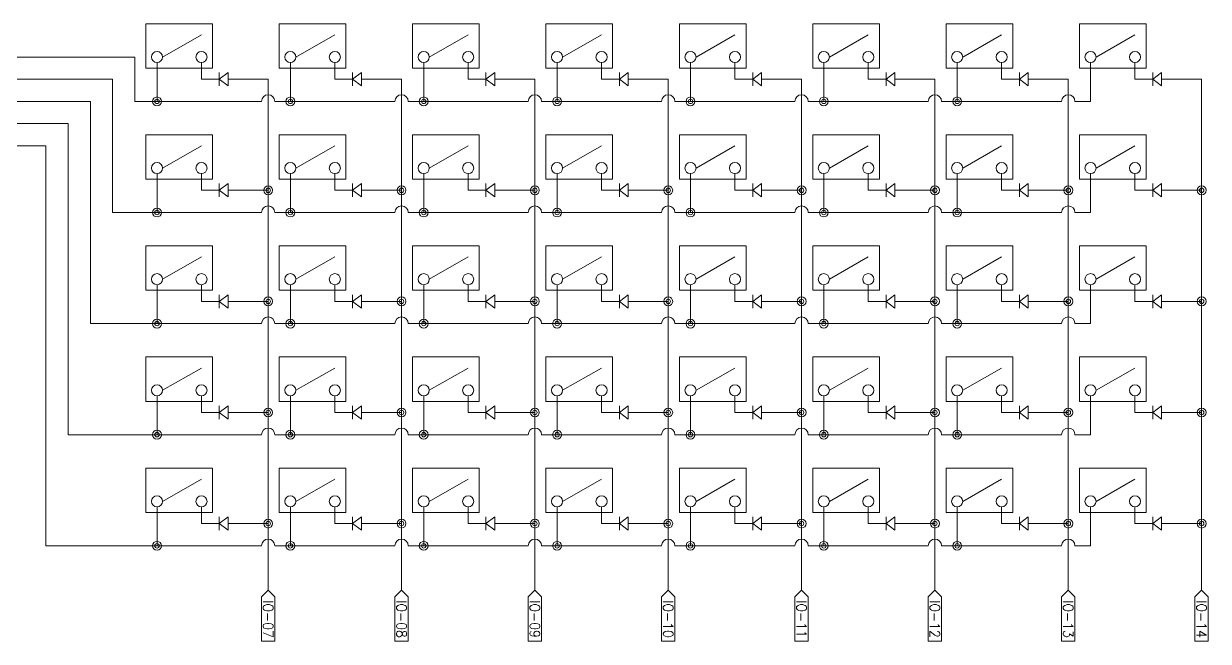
# Model space of a CAD drawing. Header units: millimetres. Extents: x 283 to 1343, y -247 to 315.
# Drawn here: x 810 to 1343, y 37 to 315 of the extents above; entities that cross this region are included whole.
import ezdxf
from ezdxf.enums import TextEntityAlignment as Align

# ---------------------------------------------------------------- set-up
doc = ezdxf.new("R2010")
doc.units = ezdxf.units.MM
doc.layers.get('0').update_dxf_attribs({"lineweight": 0})
for name, color, linetype, lineweight, true_color in [('cut', 18, 'Continuous', 0, 0x000000), ('engrave', 3, 'Continuous', 0, 0x00ff00), ('text', 5, 'Continuous', 0, 0x0000ff), ('Wires', 6, 'Continuous', 0, 0xff00ff)]:
    doc.layers.add(name, color=color, linetype=linetype, lineweight=lineweight, true_color=true_color)
doc.styles.add('textstyle47', font='Standard')
doc.styles.add('textstyle48', font='Standard')
doc.styles.add('textstyle49', font='Standard')
doc.styles.add('textstyle50', font='Standard')
doc.styles.add('textstyle51', font='Standard')
doc.styles.add('textstyle52', font='Standard')
doc.styles.add('textstyle53', font='Standard')
doc.styles.add('textstyle54', font='Standard')

msp = doc.modelspace()

# ---------------------------------------------------------------- linework, layer by layer
for p, q in [((872.5, 300), (890, 310)), ((932.5, 300), (950, 310)), ((992.5, 300), (1010, 310)), ((1052.5, 300), (1070, 310)), ((1112.5, 300), (1130, 310)), ((1172.5, 300), (1190, 310)), ((1232.5, 300), (1250, 310)), ((1292.5, 300), (1310, 310)), ((872.5, 250), (890, 260)), ((932.5, 250), (950, 260)), ((992.5, 250), (1010, 260)), ((1052.5, 250), (1070, 260)), ((1112.5, 250), (1130, 260)), ((1172.5, 250), (1190, 260)), ((1232.5, 250), (1250, 260)), ((1292.5, 250), (1310, 260)), ((872.5, 200), (890, 210)), ((932.5, 200), (950, 210)), ((992.5, 200), (1010, 210)), ((1052.5, 200), (1070, 210)), ((1112.5, 200), (1130, 210)), ((1172.5, 200), (1190, 210)), ((1232.5, 200), (1250, 210)), ((1292.5, 200), (1310, 210)), ((872.5, 150), (890, 160)), ((932.5, 150), (950, 160)), ((992.5, 150), (1010, 160)), ((1052.5, 150), (1070, 160)), ((1112.5, 150), (1130, 160)), ((1172.5, 150), (1190, 160)), ((1232.5, 150), (1250, 160)), ((1292.5, 150), (1310, 160)), ((872.5, 100), (890, 110)), ((932.5, 100), (950, 110)), ((992.5, 100), (1010, 110)), ((1052.5, 100), (1070, 110)), ((1112.5, 100), (1130, 110)), ((1172.5, 100), (1190, 110)), ((1232.5, 100), (1250, 110)), ((1292.5, 100), (1310, 110)), ((920, 70), (920, 60)), ((980, 70), (980, 60)), ((1040, 70), (1040, 60)), ((1100, 70), (1100, 60)), ((1160, 70), (1160, 60)), ((1220, 70), (1220, 60)), ((1280, 70), (1280, 60)), ((1340, 70), (1340, 60)), ((920, 60), (917, 57)), ((920, 60), (923, 57)), ((980, 60), (977, 57)), ((980, 60), (983, 57)), ((1040, 60), (1037, 57)), ((1040, 60), (1043, 57)), ((1100, 60), (1097, 57)), ((1100, 60), (1103, 57)), ((1160, 60), (1157, 57)), ((1160, 60), (1163, 57)), ((1220, 60), (1217, 57)), ((1220, 60), (1223, 57)), ((1280, 60), (1277, 57)), ((1280, 60), (1283, 57)), ((1340, 60), (1337, 57)), ((1340, 60), (1343, 57)), ((917, 57), (917, 37)), ((923, 57), (923, 37)), ((977, 57), (977, 37)), ((983, 57), (983, 37)), ((1037, 57), (1037, 37)), ((1043, 57), (1043, 37)), ((1097, 57), (1097, 37)), ((1103, 57), (1103, 37)), ((1157, 57), (1157, 37)), ((1163, 57), (1163, 37)), ((1217, 57), (1217, 37)), ((1223, 57), (1223, 37)), ((1277, 57), (1277, 37)), ((1283, 57), (1283, 37)), ((1337, 57), (1337, 37)), ((1343, 57), (1343, 37)), ((923, 37), (917, 37)), ((983, 37), (977, 37)), ((1043, 37), (1037, 37)), ((1103, 37), (1097, 37)), ((1163, 37), (1157, 37)), ((1223, 37), (1217, 37)), ((1283, 37), (1277, 37)), ((1343, 37), (1337, 37))]:
    msp.add_line(p, q)
for centre in [(870, 300), (890, 300), (930, 300), (950, 300), (990, 300), (1010, 300), (1050, 300), (1070, 300), (1110, 300), (1130, 300), (1170, 300), (1190, 300), (1230, 300), (1250, 300), (1290, 300), (1310, 300), (870, 250), (890, 250), (930, 250), (950, 250), (990, 250), (1010, 250), (1050, 250), (1070, 250), (1110, 250), (1130, 250), (1170, 250), (1190, 250), (1230, 250), (1250, 250), (1290, 250), (1310, 250), (870, 200), (890, 200), (930, 200), (950, 200), (990, 200), (1010, 200), (1050, 200), (1070, 200), (1110, 200), (1130, 200), (1170, 200), (1190, 200), (1230, 200), (1250, 200), (1290, 200), (1310, 200), (870, 150), (890, 150), (930, 150), (950, 150), (990, 150), (1010, 150), (1050, 150), (1070, 150), (1110, 150), (1130, 150), (1170, 150), (1190, 150), (1230, 150), (1250, 150), (1290, 150), (1310, 150), (870, 100), (890, 100), (930, 100), (950, 100), (990, 100), (1010, 100), (1050, 100), (1070, 100), (1110, 100), (1130, 100), (1170, 100), (1190, 100), (1230, 100), (1250, 100), (1290, 100), (1310, 100)]:
    msp.add_circle(centre, 2.5)
at = {"layer": 'cut'}
for p, q in [((890, 290), (898, 290)), ((902, 293), (898, 290)), ((898, 287), (898, 293)), ((898, 290), (902, 287)), ((902, 287), (902, 293)), ((902, 290), (910, 290)), ((950, 290), (958, 290)), ((962, 293), (958, 290)), ((958, 287), (958, 293)), ((958, 290), (962, 287)), ((962, 287), (962, 293)), ((962, 290), (970, 290)), ((1010, 290), (1018, 290)), ((1022, 293), (1018, 290)), ((1018, 287), (1018, 293)), ((1018, 290), (1022, 287)), ((1022, 287), (1022, 293)), ((1022, 290), (1030, 290)), ((1070, 290), (1078, 290)), ((1082, 293), (1078, 290)), ((1078, 287), (1078, 293)), ((1078, 290), (1082, 287)), ((1082, 287), (1082, 293)), ((1082, 290), (1090, 290)), ((1130, 290), (1138, 290)), ((1142, 293), (1138, 290)), ((1138, 287), (1138, 293)), ((1138, 290), (1142, 287)), ((1142, 287), (1142, 293)), ((1142, 290), (1150, 290)), ((1190, 290), (1198, 290)), ((1202, 293), (1198, 290)), ((1198, 287), (1198, 293)), ((1198, 290), (1202, 287)), ((1202, 287), (1202, 293)), ((1202, 290), (1210, 290)), ((1250, 290), (1258, 290)), ((1262, 293), (1258, 290)), ((1258, 287), (1258, 293)), ((1258, 290), (1262, 287)), ((1262, 287), (1262, 293)), ((1262, 290), (1270, 290)), ((1310, 290), (1318, 290)), ((1322, 293), (1318, 290)), ((1318, 287), (1318, 293)), ((1318, 290), (1322, 287)), ((1322, 287), (1322, 293)), ((1322, 290), (1330, 290)), ((890, 240), (898, 240)), ((902, 243), (898, 240)), ((898, 237), (898, 243)), ((898, 240), (902, 237)), ((902, 237), (902, 243)), ((902, 240), (910, 240)), ((950, 240), (958, 240)), ((962, 243), (958, 240)), ((958, 237), (958, 243)), ((958, 240), (962, 237)), ((962, 237), (962, 243)), ((962, 240), (970, 240)), ((1010, 240), (1018, 240)), ((1022, 243), (1018, 240)), ((1018, 237), (1018, 243)), ((1018, 240), (1022, 237)), ((1022, 237), (1022, 243)), ((1022, 240), (1030, 240)), ((1070, 240), (1078, 240)), ((1082, 243), (1078, 240)), ((1078, 237), (1078, 243)), ((1078, 240), (1082, 237)), ((1082, 237), (1082, 243)), ((1082, 240), (1090, 240)), ((1130, 240), (1138, 240)), ((1142, 243), (1138, 240)), ((1138, 237), (1138, 243)), ((1138, 240), (1142, 237)), ((1142, 237), (1142, 243)), ((1142, 240), (1150, 240)), ((1190, 240), (1198, 240)), ((1202, 243), (1198, 240)), ((1198, 237), (1198, 243)), ((1198, 240), (1202, 237)), ((1202, 237), (1202, 243)), ((1202, 240), (1210, 240)), ((1250, 240), (1258, 240)), ((1262, 243), (1258, 240)), ((1258, 237), (1258, 243)), ((1258, 240), (1262, 237)), ((1262, 237), (1262, 243)), ((1262, 240), (1270, 240)), ((1310, 240), (1318, 240)), ((1322, 243), (1318, 240)), ((1318, 237), (1318, 243)), ((1318, 240), (1322, 237)), ((1322, 237), (1322, 243)), ((1322, 240), (1330, 240)), ((902, 193), (898, 190)), ((898, 187), (898, 193)), ((902, 187), (902, 193)), ((962, 193), (958, 190)), ((958, 187), (958, 193)), ((962, 187), (962, 193)), ((1022, 193), (1018, 190)), ((1018, 187), (1018, 193)), ((1022, 187), (1022, 193)), ((1082, 193), (1078, 190)), ((1078, 187), (1078, 193)), ((1082, 187), (1082, 193)), ((1142, 193), (1138, 190)), ((1138, 187), (1138, 193)), ((1142, 187), (1142, 193)), ((1202, 193), (1198, 190)), ((1198, 187), (1198, 193)), ((1202, 187), (1202, 193)), ((1262, 193), (1258, 190)), ((1258, 187), (1258, 193)), ((1262, 187), (1262, 193)), ((1322, 193), (1318, 190)), ((1318, 187), (1318, 193)), ((1322, 187), (1322, 193)), ((890, 190), (898, 190)), ((898, 190), (902, 187)), ((902, 190), (910, 190)), ((950, 190), (958, 190)), ((958, 190), (962, 187)), ((962, 190), (970, 190)), ((1010, 190), (1018, 190)), ((1018, 190), (1022, 187)), ((1022, 190), (1030, 190)), ((1070, 190), (1078, 190)), ((1078, 190), (1082, 187)), ((1082, 190), (1090, 190)), ((1130, 190), (1138, 190)), ((1138, 190), (1142, 187)), ((1142, 190), (1150, 190)), ((1190, 190), (1198, 190)), ((1198, 190), (1202, 187)), ((1202, 190), (1210, 190)), ((1250, 190), (1258, 190)), ((1258, 190), (1262, 187)), ((1262, 190), (1270, 190)), ((1310, 190), (1318, 190)), ((1318, 190), (1322, 187)), ((1322, 190), (1330, 190)), ((890, 140), (898, 140)), ((902, 143), (898, 140)), ((898, 137), (898, 143)), ((898, 140), (902, 137)), ((902, 137), (902, 143)), ((902, 140), (910, 140)), ((950, 140), (958, 140)), ((962, 143), (958, 140)), ((958, 137), (958, 143)), ((958, 140), (962, 137)), ((962, 137), (962, 143)), ((962, 140), (970, 140)), ((1010, 140), (1018, 140)), ((1022, 143), (1018, 140)), ((1018, 137), (1018, 143)), ((1018, 140), (1022, 137)), ((1022, 137), (1022, 143)), ((1022, 140), (1030, 140)), ((1070, 140), (1078, 140)), ((1082, 143), (1078, 140)), ((1078, 137), (1078, 143)), ((1078, 140), (1082, 137)), ((1082, 137), (1082, 143)), ((1082, 140), (1090, 140)), ((1130, 140), (1138, 140)), ((1142, 143), (1138, 140)), ((1138, 137), (1138, 143)), ((1138, 140), (1142, 137)), ((1142, 137), (1142, 143)), ((1142, 140), (1150, 140)), ((1190, 140), (1198, 140)), ((1202, 143), (1198, 140)), ((1198, 137), (1198, 143)), ((1198, 140), (1202, 137)), ((1202, 137), (1202, 143)), ((1202, 140), (1210, 140)), ((1250, 140), (1258, 140)), ((1262, 143), (1258, 140)), ((1258, 137), (1258, 143)), ((1258, 140), (1262, 137)), ((1262, 137), (1262, 143)), ((1262, 140), (1270, 140)), ((1310, 140), (1318, 140)), ((1322, 143), (1318, 140)), ((1318, 137), (1318, 143)), ((1318, 140), (1322, 137)), ((1322, 137), (1322, 143)), ((1322, 140), (1330, 140)), ((902, 93), (898, 90)), ((898, 87), (898, 93)), ((902, 87), (902, 93)), ((962, 93), (958, 90)), ((958, 87), (958, 93)), ((962, 87), (962, 93)), ((1022, 93), (1018, 90)), ((1018, 87), (1018, 93)), ((1022, 87), (1022, 93)), ((1082, 93), (1078, 90)), ((1078, 87), (1078, 93)), ((1082, 87), (1082, 93)), ((1142, 93), (1138, 90)), ((1138, 87), (1138, 93)), ((1142, 87), (1142, 93)), ((1202, 93), (1198, 90)), ((1198, 87), (1198, 93)), ((1202, 87), (1202, 93)), ((1262, 93), (1258, 90)), ((1258, 87), (1258, 93)), ((1262, 87), (1262, 93)), ((1322, 93), (1318, 90)), ((1318, 87), (1318, 93)), ((1322, 87), (1322, 93)), ((890, 90), (898, 90)), ((898, 90), (902, 87)), ((902, 90), (910, 90)), ((950, 90), (958, 90)), ((958, 90), (962, 87)), ((962, 90), (970, 90)), ((1010, 90), (1018, 90)), ((1018, 90), (1022, 87)), ((1022, 90), (1030, 90)), ((1070, 90), (1078, 90)), ((1078, 90), (1082, 87)), ((1082, 90), (1090, 90)), ((1130, 90), (1138, 90)), ((1138, 90), (1142, 87)), ((1142, 90), (1150, 90)), ((1190, 90), (1198, 90)), ((1198, 90), (1202, 87)), ((1202, 90), (1210, 90)), ((1250, 90), (1258, 90)), ((1258, 90), (1262, 87)), ((1262, 90), (1270, 90)), ((1310, 90), (1318, 90)), ((1318, 90), (1322, 87)), ((1322, 90), (1330, 90))]:
    msp.add_line(p, q, dxfattribs=at)
at = {"layer": 'engrave'}
for p, q in [((895, 315), (865, 315)), ((865, 315), (865, 295)), ((895, 295), (895, 315)), ((955, 315), (925, 315)), ((925, 315), (925, 295)), ((955, 295), (955, 315)), ((1015, 315), (985, 315)), ((985, 315), (985, 295)), ((1015, 295), (1015, 315)), ((1075, 315), (1045, 315)), ((1045, 315), (1045, 295)), ((1075, 295), (1075, 315)), ((1135, 315), (1105, 315)), ((1105, 315), (1105, 295)), ((1135, 295), (1135, 315)), ((1195, 315), (1165, 315)), ((1165, 315), (1165, 295)), ((1195, 295), (1195, 315)), ((1255, 315), (1225, 315)), ((1225, 315), (1225, 295)), ((1255, 295), (1255, 315)), ((1315, 315), (1285, 315)), ((1285, 315), (1285, 295)), ((1315, 295), (1315, 315)), ((865, 295), (895, 295)), ((925, 295), (955, 295)), ((985, 295), (1015, 295)), ((1045, 295), (1075, 295)), ((1105, 295), (1135, 295)), ((1165, 295), (1195, 295)), ((1225, 295), (1255, 295)), ((1285, 295), (1315, 295)), ((895, 265), (865, 265)), ((865, 265), (865, 245)), ((895, 245), (895, 265)), ((955, 265), (925, 265)), ((925, 265), (925, 245)), ((955, 245), (955, 265)), ((1015, 265), (985, 265)), ((985, 265), (985, 245)), ((1015, 245), (1015, 265)), ((1075, 265), (1045, 265)), ((1045, 265), (1045, 245)), ((1075, 245), (1075, 265)), ((1135, 265), (1105, 265)), ((1105, 265), (1105, 245)), ((1135, 245), (1135, 265)), ((1195, 265), (1165, 265)), ((1165, 265), (1165, 245)), ((1195, 245), (1195, 265)), ((1255, 265), (1225, 265)), ((1225, 265), (1225, 245)), ((1255, 245), (1255, 265)), ((1315, 265), (1285, 265)), ((1285, 265), (1285, 245)), ((1315, 245), (1315, 265)), ((865, 245), (895, 245)), ((925, 245), (955, 245)), ((985, 245), (1015, 245)), ((1045, 245), (1075, 245)), ((1105, 245), (1135, 245)), ((1165, 245), (1195, 245)), ((1225, 245), (1255, 245)), ((1285, 245), (1315, 245)), ((895, 215), (865, 215)), ((865, 215), (865, 195)), ((895, 195), (895, 215)), ((955, 215), (925, 215)), ((925, 215), (925, 195)), ((955, 195), (955, 215)), ((1015, 215), (985, 215)), ((985, 215), (985, 195)), ((1015, 195), (1015, 215)), ((1075, 215), (1045, 215)), ((1045, 215), (1045, 195)), ((1075, 195), (1075, 215)), ((1135, 215), (1105, 215)), ((1105, 215), (1105, 195)), ((1135, 195), (1135, 215)), ((1195, 215), (1165, 215)), ((1165, 215), (1165, 195)), ((1195, 195), (1195, 215)), ((1255, 215), (1225, 215)), ((1225, 215), (1225, 195)), ((1255, 195), (1255, 215)), ((1315, 215), (1285, 215)), ((1285, 215), (1285, 195)), ((1315, 195), (1315, 215)), ((865, 195), (895, 195)), ((925, 195), (955, 195)), ((985, 195), (1015, 195)), ((1045, 195), (1075, 195)), ((1105, 195), (1135, 195)), ((1165, 195), (1195, 195)), ((1225, 195), (1255, 195)), ((1285, 195), (1315, 195)), ((895, 165), (865, 165)), ((865, 165), (865, 145)), ((895, 145), (895, 165)), ((955, 165), (925, 165)), ((925, 165), (925, 145)), ((955, 145), (955, 165)), ((1015, 165), (985, 165)), ((985, 165), (985, 145)), ((1015, 145), (1015, 165)), ((1075, 165), (1045, 165)), ((1045, 165), (1045, 145)), ((1075, 145), (1075, 165)), ((1135, 165), (1105, 165)), ((1105, 165), (1105, 145)), ((1135, 145), (1135, 165)), ((1195, 165), (1165, 165)), ((1165, 165), (1165, 145)), ((1195, 145), (1195, 165)), ((1255, 165), (1225, 165)), ((1225, 165), (1225, 145)), ((1255, 145), (1255, 165)), ((1315, 165), (1285, 165)), ((1285, 165), (1285, 145)), ((1315, 145), (1315, 165)), ((865, 145), (895, 145)), ((925, 145), (955, 145)), ((985, 145), (1015, 145)), ((1045, 145), (1075, 145)), ((1105, 145), (1135, 145)), ((1165, 145), (1195, 145)), ((1225, 145), (1255, 145)), ((1285, 145), (1315, 145)), ((895, 115), (865, 115)), ((865, 115), (865, 95)), ((895, 95), (895, 115)), ((955, 115), (925, 115)), ((925, 115), (925, 95)), ((955, 95), (955, 115)), ((1015, 115), (985, 115)), ((985, 115), (985, 95)), ((1015, 95), (1015, 115)), ((1075, 115), (1045, 115)), ((1045, 115), (1045, 95)), ((1075, 95), (1075, 115)), ((1135, 115), (1105, 115)), ((1105, 115), (1105, 95)), ((1135, 95), (1135, 115)), ((1195, 115), (1165, 115)), ((1165, 115), (1165, 95)), ((1195, 95), (1195, 115)), ((1255, 115), (1225, 115)), ((1225, 115), (1225, 95)), ((1255, 95), (1255, 115)), ((1315, 115), (1285, 115)), ((1285, 115), (1285, 95)), ((1315, 95), (1315, 115)), ((865, 95), (895, 95)), ((925, 95), (955, 95)), ((985, 95), (1015, 95)), ((1045, 95), (1075, 95)), ((1105, 95), (1135, 95)), ((1165, 95), (1195, 95)), ((1225, 95), (1255, 95)), ((1285, 95), (1315, 95))]:
    msp.add_line(p, q, dxfattribs=at)
at = {"layer": 'Wires'}
for p, q in [((760, 300), (860, 300)), ((860, 300), (860, 280)), ((870, 297.5), (870, 280)), ((890, 297.5), (890, 290)), ((930, 297.5), (930, 280)), ((950, 297.5), (950, 290)), ((990, 297.5), (990, 280)), ((1010, 297.5), (1010, 290)), ((1050, 297.5), (1050, 280)), ((1070, 297.5), (1070, 290)), ((1110, 297.5), (1110, 280)), ((1130, 297.5), (1130, 290)), ((1170, 297.5), (1170, 280)), ((1190, 297.5), (1190, 290)), ((1230, 297.5), (1230, 280)), ((1250, 297.5), (1250, 290)), ((1290, 297.5), (1290, 280)), ((1310, 297.5), (1310, 290)), ((770, 290), (850, 290)), ((850, 290), (850, 230)), ((920, 290), (910, 290)), ((920, 290), (920, 240)), ((980, 290), (970, 290)), ((980, 290), (980, 240)), ((1040, 290), (1030, 290)), ((1040, 290), (1040, 240)), ((1100, 290), (1090, 290)), ((1100, 290), (1100, 240)), ((1160, 290), (1150, 290)), ((1160, 290), (1160, 240)), ((1220, 290), (1210, 290)), ((1220, 290), (1220, 240)), ((1280, 290), (1270, 290)), ((1280, 290), (1280, 240)), ((1340, 290), (1330, 290)), ((1340, 290), (1340, 240)), ((780, 280), (840, 280)), ((840, 280), (840, 180)), ((860, 280), (870, 280)), ((870, 280), (917, 280)), ((923, 280), (930, 280)), ((930, 280), (977, 280)), ((983, 280), (990, 280)), ((990, 280), (1037, 280)), ((1043, 280), (1050, 280)), ((1050, 280), (1097, 280)), ((1103, 280), (1110, 280)), ((1110, 280), (1157, 280)), ((1163, 280), (1170, 280)), ((1170, 280), (1217, 280)), ((1223, 280), (1230, 280)), ((1230, 280), (1277, 280)), ((1283, 280), (1290, 280)), ((830, 270), (790, 270)), ((830, 270), (830, 130)), ((800, 260), (820, 260)), ((820, 260), (820, 80)), ((870, 247.5), (870, 230)), ((890, 247.5), (890, 240)), ((930, 247.5), (930, 230)), ((950, 247.5), (950, 240)), ((990, 247.5), (990, 230)), ((1010, 247.5), (1010, 240)), ((1050, 247.5), (1050, 230)), ((1070, 247.5), (1070, 240)), ((1110, 247.5), (1110, 230)), ((1130, 247.5), (1130, 240)), ((1170, 247.5), (1170, 230)), ((1190, 247.5), (1190, 240)), ((1230, 247.5), (1230, 230)), ((1250, 247.5), (1250, 240)), ((1290, 247.5), (1290, 230)), ((1310, 247.5), (1310, 240)), ((920, 240), (910, 240)), ((920, 240), (920, 190)), ((980, 240), (970, 240)), ((980, 240), (980, 190)), ((1040, 240), (1030, 240)), ((1040, 240), (1040, 190)), ((1100, 240), (1090, 240)), ((1100, 240), (1100, 190)), ((1160, 240), (1150, 240)), ((1160, 240), (1160, 190)), ((1220, 240), (1210, 240)), ((1220, 240), (1220, 190)), ((1280, 240), (1270, 240)), ((1280, 240), (1280, 190)), ((1340, 240), (1330, 240)), ((1340, 240), (1340, 190)), ((870, 230), (850, 230)), ((870, 230), (917, 230)), ((923, 230), (930, 230)), ((930, 230), (977, 230)), ((983, 230), (990, 230)), ((990, 230), (1037, 230)), ((1043, 230), (1050, 230)), ((1050, 230), (1097, 230)), ((1103, 230), (1110, 230)), ((1110, 230), (1157, 230)), ((1163, 230), (1170, 230)), ((1170, 230), (1217, 230)), ((1223, 230), (1230, 230)), ((1230, 230), (1277, 230)), ((1283, 230), (1290, 230)), ((870, 197.5), (870, 180)), ((890, 197.5), (890, 190)), ((930, 197.5), (930, 180)), ((950, 197.5), (950, 190)), ((990, 197.5), (990, 180)), ((1010, 197.5), (1010, 190)), ((1050, 197.5), (1050, 180)), ((1070, 197.5), (1070, 190)), ((1110, 197.5), (1110, 180)), ((1130, 197.5), (1130, 190)), ((1170, 197.5), (1170, 180)), ((1190, 197.5), (1190, 190)), ((1230, 197.5), (1230, 180)), ((1250, 197.5), (1250, 190)), ((1290, 197.5), (1290, 180)), ((1310, 197.5), (1310, 190)), ((920, 190), (910, 190)), ((920, 190), (920, 140)), ((980, 190), (970, 190)), ((980, 190), (980, 140)), ((1040, 190), (1030, 190)), ((1040, 190), (1040, 140)), ((1100, 190), (1090, 190)), ((1100, 190), (1100, 140)), ((1160, 190), (1150, 190)), ((1160, 190), (1160, 140)), ((1220, 190), (1210, 190)), ((1220, 190), (1220, 140)), ((1280, 190), (1270, 190)), ((1280, 190), (1280, 140)), ((1340, 190), (1330, 190)), ((1340, 190), (1340, 140)), ((870, 180), (840, 180)), ((870, 180), (917, 180)), ((923, 180), (930, 180)), ((930, 180), (977, 180)), ((983, 180), (990, 180)), ((990, 180), (1037, 180)), ((1043, 180), (1050, 180)), ((1050, 180), (1097, 180)), ((1103, 180), (1110, 180)), ((1110, 180), (1157, 180)), ((1163, 180), (1170, 180)), ((1170, 180), (1217, 180)), ((1223, 180), (1230, 180)), ((1230, 180), (1277, 180)), ((1283, 180), (1290, 180)), ((870, 147.5), (870, 130)), ((890, 147.5), (890, 140)), ((930, 147.5), (930, 130)), ((950, 147.5), (950, 140)), ((990, 147.5), (990, 130)), ((1010, 147.5), (1010, 140)), ((1050, 147.5), (1050, 130)), ((1070, 147.5), (1070, 140)), ((1110, 147.5), (1110, 130)), ((1130, 147.5), (1130, 140)), ((1170, 147.5), (1170, 130)), ((1190, 147.5), (1190, 140)), ((1230, 147.5), (1230, 130)), ((1250, 147.5), (1250, 140)), ((1290, 147.5), (1290, 130)), ((1310, 147.5), (1310, 140)), ((920, 140), (910, 140)), ((920, 140), (920, 90)), ((980, 140), (970, 140)), ((980, 140), (980, 90)), ((1040, 140), (1030, 140)), ((1040, 140), (1040, 90)), ((1100, 140), (1090, 140)), ((1100, 140), (1100, 90)), ((1160, 140), (1150, 140)), ((1160, 140), (1160, 90)), ((1220, 140), (1210, 140)), ((1220, 140), (1220, 90)), ((1280, 140), (1270, 140)), ((1280, 140), (1280, 90)), ((1340, 140), (1330, 140)), ((1340, 140), (1340, 90)), ((870, 130), (830, 130)), ((870, 130), (917, 130)), ((923, 130), (930, 130)), ((930, 130), (977, 130)), ((983, 130), (990, 130)), ((990, 130), (1037, 130)), ((1043, 130), (1050, 130)), ((1050, 130), (1097, 130)), ((1103, 130), (1110, 130)), ((1110, 130), (1157, 130)), ((1163, 130), (1170, 130)), ((1170, 130), (1217, 130)), ((1223, 130), (1230, 130)), ((1230, 130), (1277, 130)), ((1283, 130), (1290, 130)), ((870, 97.5), (870, 80)), ((890, 97.5), (890, 90)), ((930, 97.5), (930, 80)), ((950, 97.5), (950, 90)), ((990, 97.5), (990, 80)), ((1010, 97.5), (1010, 90)), ((1050, 97.5), (1050, 80)), ((1070, 97.5), (1070, 90)), ((1110, 97.5), (1110, 80)), ((1130, 97.5), (1130, 90)), ((1170, 97.5), (1170, 80)), ((1190, 97.5), (1190, 90)), ((1230, 97.5), (1230, 80)), ((1250, 97.5), (1250, 90)), ((1290, 97.5), (1290, 80)), ((1310, 97.5), (1310, 90)), ((920, 90), (910, 90)), ((920, 90), (920, 70)), ((980, 90), (970, 90)), ((980, 90), (980, 70)), ((1040, 90), (1030, 90)), ((1040, 90), (1040, 70)), ((1100, 90), (1090, 90)), ((1100, 90), (1100, 70)), ((1160, 90), (1150, 90)), ((1160, 90), (1160, 70)), ((1220, 90), (1210, 90)), ((1220, 90), (1220, 70)), ((1280, 90), (1270, 90)), ((1280, 90), (1280, 70)), ((1340, 90), (1330, 90)), ((1340, 90), (1340, 70)), ((870, 80), (820, 80)), ((870, 80), (917, 80)), ((923, 80), (930, 80)), ((930, 80), (977, 80)), ((983, 80), (990, 80)), ((990, 80), (1037, 80)), ((1043, 80), (1050, 80)), ((1050, 80), (1097, 80)), ((1103, 80), (1110, 80)), ((1110, 80), (1157, 80)), ((1163, 80), (1170, 80)), ((1170, 80), (1217, 80)), ((1223, 80), (1230, 80)), ((1230, 80), (1277, 80)), ((1283, 80), (1290, 80))]:
    msp.add_line(p, q, dxfattribs=at)
for centre, radius in [((870, 280), 2), ((870, 280), 1), ((930, 280), 2), ((930, 280), 1), ((990, 280), 2), ((990, 280), 1), ((1050, 280), 2), ((1050, 280), 1), ((1110, 280), 2), ((1110, 280), 1), ((1170, 280), 2), ((1170, 280), 1), ((1230, 280), 2), ((1230, 280), 1), ((920, 240), 2), ((920, 240), 1), ((980, 240), 2), ((980, 240), 1), ((1040, 240), 2), ((1040, 240), 1), ((1100, 240), 2), ((1100, 240), 1), ((1160, 240), 2), ((1160, 240), 1), ((1220, 240), 2), ((1220, 240), 1), ((1280, 240), 2), ((1280, 240), 1), ((1340, 240), 2), ((1340, 240), 1), ((870, 230), 2), ((870, 230), 1), ((930, 230), 2), ((930, 230), 1), ((990, 230), 2), ((990, 230), 1), ((1050, 230), 2), ((1050, 230), 1), ((1110, 230), 2), ((1110, 230), 1), ((1170, 230), 2), ((1170, 230), 1), ((1230, 230), 2), ((1230, 230), 1), ((920, 190), 2), ((980, 190), 2), ((1040, 190), 2), ((1100, 190), 2), ((1160, 190), 2), ((1220, 190), 2), ((1280, 190), 2), ((1340, 190), 2), ((920, 190), 1), ((980, 190), 1), ((1040, 190), 1), ((1100, 190), 1), ((1160, 190), 1), ((1220, 190), 1), ((1280, 190), 1), ((1340, 190), 1), ((870, 180), 2), ((930, 180), 2), ((990, 180), 2), ((1050, 180), 2), ((1110, 180), 2), ((1170, 180), 2), ((1230, 180), 2), ((870, 180), 1), ((930, 180), 1), ((990, 180), 1), ((1050, 180), 1), ((1110, 180), 1), ((1170, 180), 1), ((1230, 180), 1), ((920, 140), 2), ((920, 140), 1), ((980, 140), 2), ((980, 140), 1), ((1040, 140), 2), ((1040, 140), 1), ((1100, 140), 2), ((1100, 140), 1), ((1160, 140), 2), ((1160, 140), 1), ((1220, 140), 2), ((1220, 140), 1), ((1280, 140), 2), ((1280, 140), 1), ((1340, 140), 2), ((1340, 140), 1), ((870, 130), 2), ((870, 130), 1), ((930, 130), 2), ((930, 130), 1), ((990, 130), 2), ((990, 130), 1), ((1050, 130), 2), ((1050, 130), 1), ((1110, 130), 2), ((1110, 130), 1), ((1170, 130), 2), ((1170, 130), 1), ((1230, 130), 2), ((1230, 130), 1), ((920, 90), 2), ((920, 90), 1), ((980, 90), 2), ((980, 90), 1), ((1040, 90), 2), ((1040, 90), 1), ((1100, 90), 2), ((1100, 90), 1), ((1160, 90), 2), ((1160, 90), 1), ((1220, 90), 2), ((1220, 90), 1), ((1280, 90), 2), ((1280, 90), 1), ((1340, 90), 2), ((1340, 90), 1), ((870, 80), 2), ((870, 80), 1), ((930, 80), 2), ((930, 80), 1), ((990, 80), 2), ((990, 80), 1), ((1050, 80), 2), ((1050, 80), 1), ((1110, 80), 2), ((1110, 80), 1), ((1170, 80), 2), ((1170, 80), 1), ((1230, 80), 2), ((1230, 80), 1)]:
    msp.add_circle(centre, radius, dxfattribs=at)
for centre in [(920, 280), (980, 280), (1040, 280), (1100, 280), (1160, 280), (1220, 280), (1280, 280), (920, 230), (980, 230), (1040, 230), (1100, 230), (1160, 230), (1220, 230), (1280, 230), (920, 180), (980, 180), (1040, 180), (1100, 180), (1160, 180), (1220, 180), (1280, 180), (920, 130), (980, 130), (1040, 130), (1100, 130), (1160, 130), (1220, 130), (1280, 130), (920, 80), (980, 80), (1040, 80), (1100, 80), (1160, 80), (1220, 80), (1280, 80)]:
    msp.add_arc(centre, 3, 0, 180, dxfattribs=at)

# ---------------------------------------------------------------- texts
at = {"layer": 'text'}
for s, style, p in [('IO-07', 'textstyle47', (920, 47)), ('IO-08', 'textstyle48', (980, 47)), ('IO-09', 'textstyle49', (1040, 47)), ('IO-10', 'textstyle50', (1100, 47)), ('IO-11', 'textstyle51', (1160, 47)), ('IO-12', 'textstyle52', (1220, 47)), ('IO-13', 'textstyle53', (1280, 47)), ('IO-14', 'textstyle54', (1340, 47))]:
    msp.add_text(s, height=4.5, rotation=270, dxfattribs=dict(at, style=style)).set_placement(p, align=Align.MIDDLE_CENTER)

doc.saveas('drawing.dxf')
